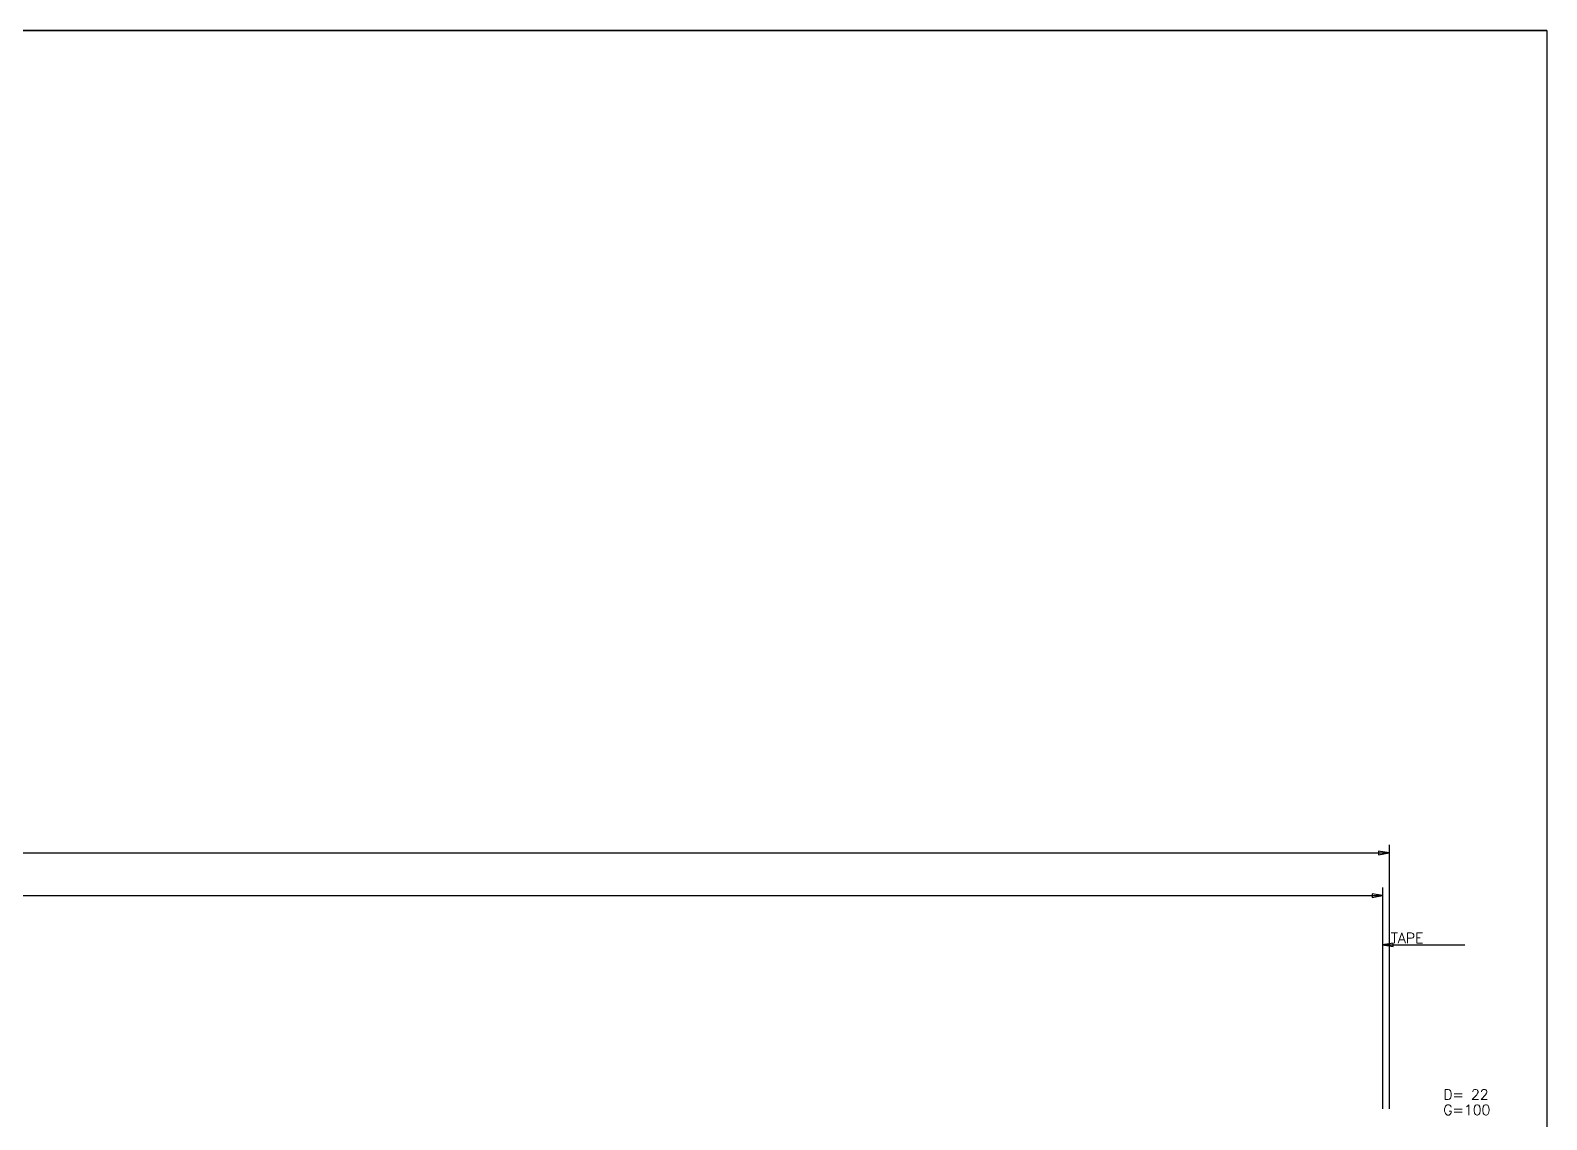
# Model space of a CAD drawing. Extents: x 0 to 428, y 0 to 297.
# Drawn here: x 185.2 to 420, y 128.4 to 297 of the extents above; entities that cross this region are included whole.
import ezdxf

# ---------------------------------------------------------------- set-up
doc = ezdxf.new("R2010")
doc.units = 0
doc.linetypes.add('CONTIN', pattern=[0])
doc.layers.get('0').update_dxf_attribs({"linetype": 'CONTIN'})
for name, color, linetype in [('1', 7, 'CONTIN'), ('2', 7, 'CONTIN'), ('21', 7, 'CONTIN'), ('22', 7, 'CONTIN')]:
    doc.layers.add(name, color=color, linetype=linetype)
doc.styles.add('SIMPLEX', font='SIMPLEX')

# ---------------------------------------------------------------- blocks, each defined once
blk = doc.blocks.new('CZEBORDR')
at = {"layer": '22'}
for p, q in [((0, 297), (420, 297)), ((420, 297), (420, 0))]:
    blk.add_line(p, q, dxfattribs=at)
blk = doc.blocks.new('LOGO')
at = {"linetype": 'CONTINUOUS'}
blk.add_line((0, 297), (-420, 297), dxfattribs=at)
at = {"layer": '22'}
blk.add_line((0, 297), (0, 0), dxfattribs=at)
blk = doc.blocks.new('ARROW')
at = {"layer": '2'}
for p, q in [((0, 0), (-1.651, 0.275)), ((-1.651, 0.275), (-1.651, -0.275)), ((-1.651, -0.275), (0, 0))]:
    blk.add_line(p, q, dxfattribs=at)
blk = doc.blocks.new('CZEPIECE')
at = {"layer": '2'}
for p, q in [((395.616, 106.934), (395.616, 66.04)), ((49.784, 105.664), (395.616, 105.664)), ((50.8, 99.06), (394.6, 99.06)), ((394.6, 100.33), (394.6, 66.04)), ((394.6, 92.71), (394.6, 85.09)), ((394.6, 91.44), (407.3, 91.44))]:
    blk.add_line(p, q, dxfattribs=at)
at = {"rotation": 180}
blk.add_blockref('ARROW', (394.6, 91.44), dxfattribs=at)
at = {"layer": '2'}
for p in [(395.616, 105.664), (394.6, 99.06)]:
    blk.add_blockref('ARROW', p, dxfattribs=at)
at = {"layer": '2', "style": 'SIMPLEX'}
blk.add_text('TAPE', height=1.587, dxfattribs=at).set_placement((395.87, 91.694))
at = {"layer": '21', "style": 'SIMPLEX'}
for s, p in [('D= 22', (403.998, 67.476)), ('G=100', (403.998, 65.095))]:
    blk.add_text(s, height=1.587, dxfattribs=at).set_placement(p)

msp = doc.modelspace()

# ---------------------------------------------------------------- block references
msp.add_blockref('CZEPIECE', (0, 64))
at = {"layer": '1'}
msp.add_blockref('CZEBORDR', (0, 0), dxfattribs=at)
at = {"layer": '2'}
msp.add_blockref('LOGO', (420, 0), dxfattribs=at)

doc.saveas('drawing.dxf')
